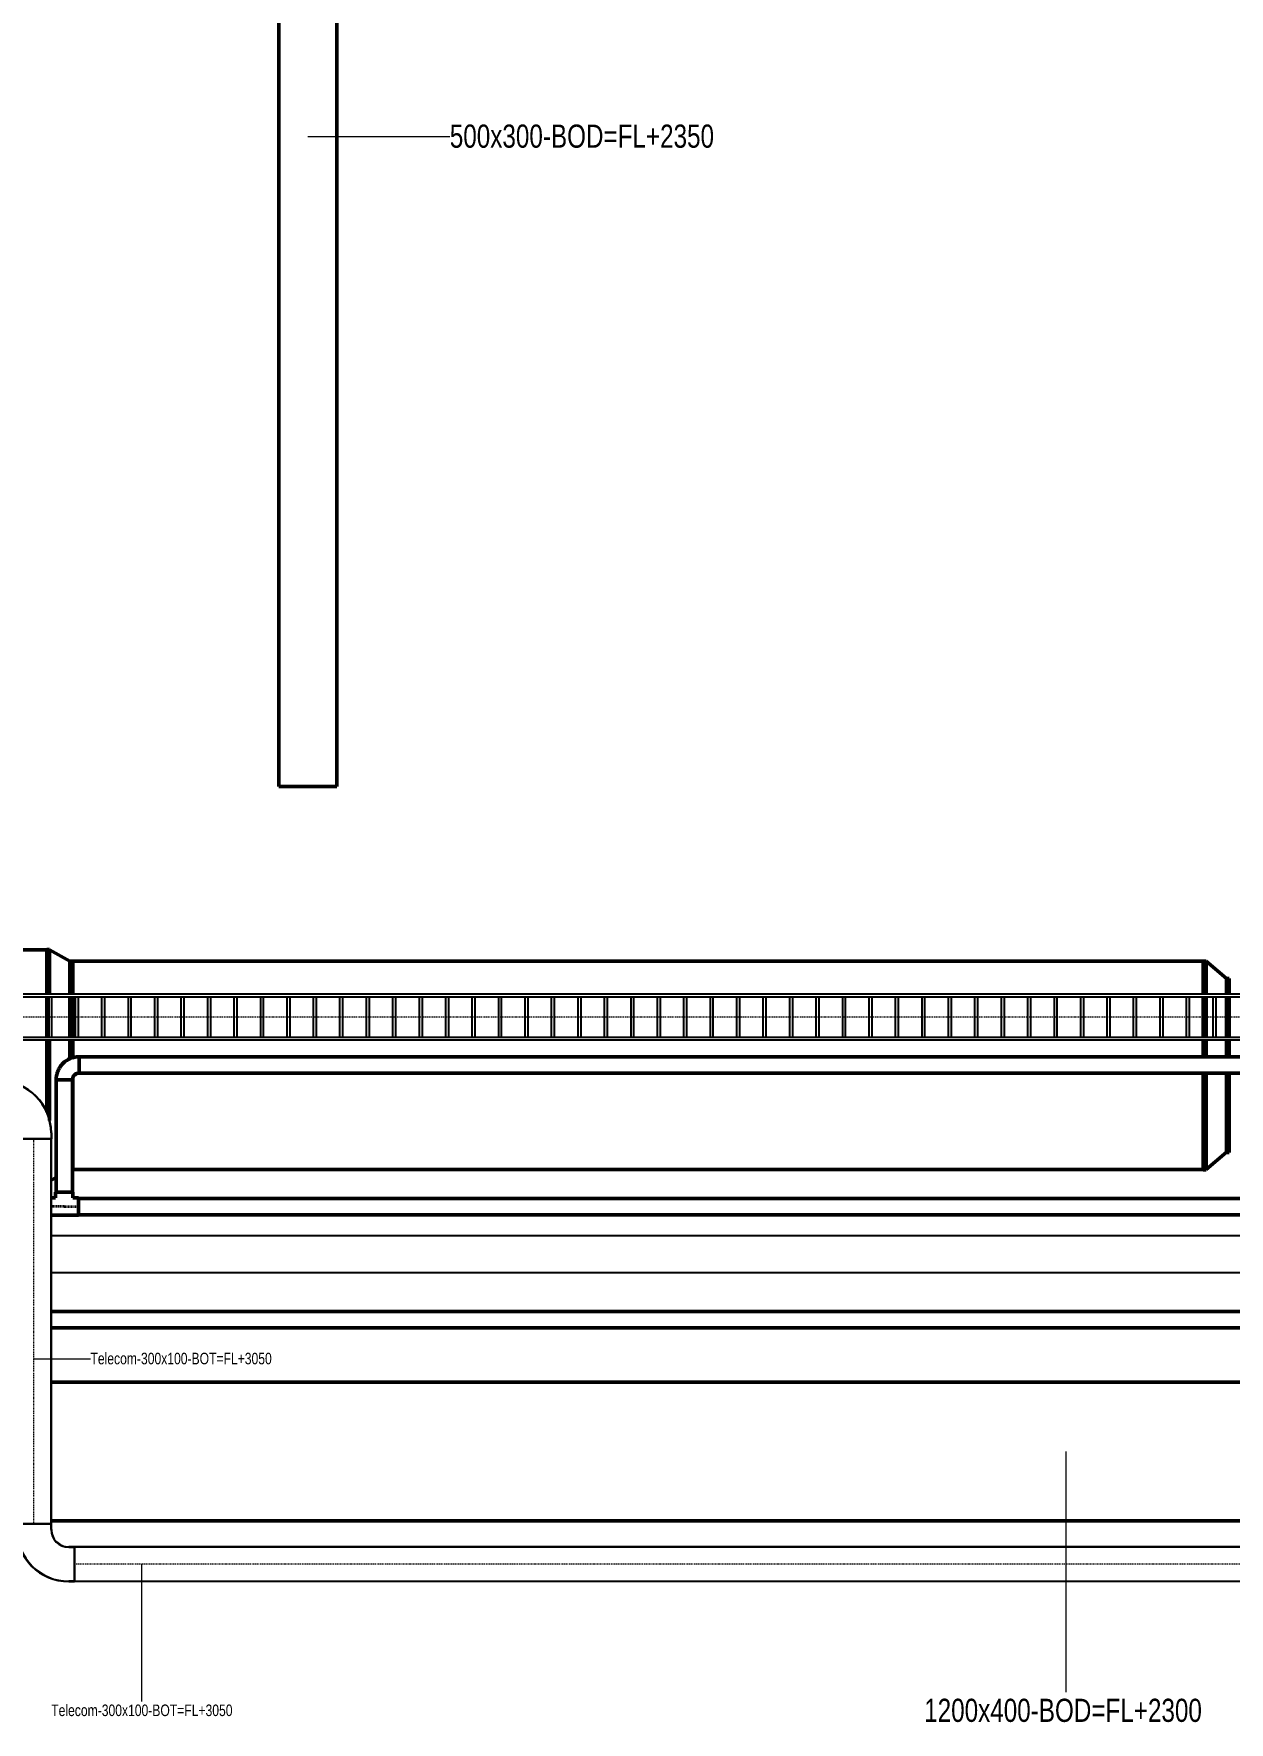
# Model space of a CAD drawing. Header units: millimetres. Extents: x -108050 to 96605, y 58136 to 140997.
# Drawn here: x -66955 to -56625, y 91348 to 105934 of the extents above; entities that cross this region are included whole.
import ezdxf

# ---------------------------------------------------------------- set-up
doc = ezdxf.new("R2010")
doc.units = ezdxf.units.MM
doc.linetypes.add('Center', pattern=[29.999999, 12, -6, 6, -6])
for name, color, linetype, lineweight in [('E-CABL-TRAY', 211, 'Continuous', 25), ('E-CABL-TRAY-CNTR', 211, 'Center', 18), ('E-CABL-TRAY-IDEN', 211, 'Continuous', 9), ('M-HVAC-DUCT', 70, 'Continuous', 50), ('M-HVAC-DUCT-IDEN', 70, 'Continuous', 9), ('P-PIPE', 3, 'Continuous', 50), ('P-PIPE-CNTR', 3, 'Center', 35)]:
    doc.layers.add(name, color=color, linetype=linetype, lineweight=lineweight)
doc.styles.add('Arial_1', font='arial.ttf', dxfattribs={"width": 0.75, "height": 200})
doc.styles.add('Arial_2', font='arial.ttf', dxfattribs={"width": 0.75, "height": 100})

# ---------------------------------------------------------------- blocks, each defined once
blk = doc.blocks.new('PG_Busway_ThanhThang - 1250A-1999621-HẦM')
at = {"layer": 'E-CABL-TRAY'}
for p, q in [((-66803, 95552), (-34639, 95552)), ((-34639, 95229), (-66803, 95229))]:
    blk.add_line(p, q, dxfattribs=at)
blk = doc.blocks.new('01_REC Transition REC_C Flanged_ - 200 mm-2042111-HẦM')
at = {"layer": 'M-HVAC-DUCT'}
for p, q in [((0, 750), (175, 900)), ((175, 68), (175, 902)), ((200, 902), (175, 902)), ((200, 902), (200, 68)), ((-25, 68), (-25, 752)), ((-25, 752), (0, 752)), ((0, 752), (0, 68)), ((-25, -216), (-25, -74)), ((0, -74), (0, -216)), ((175, -216), (175, -74)), ((200, -74), (200, -216)), ((-25, -591), (-25, -242)), ((0, -242), (0, -591)), ((175, -591), (175, -242)), ((200, -242), (200, -591)), ((-25, -752), (-25, -616)), ((0, -616), (0, -752)), ((175, -902), (175, -616)), ((200, -616), (200, -902)), ((0, -752), (-25, -752)), ((175, -900), (0, -750)), ((175, -902), (200, -902))]:
    blk.add_line(p, q, dxfattribs=at)
blk = doc.blocks.new('01_REC Transition REC_C Flanged_ - 200 mm-2042113-HẦM')
at = {"layer": 'M-HVAC-DUCT'}
for p, q in [((-25, 108), (-25, 902)), ((-25, 902), (-22, 902)), ((119, 968), (161, 992)), ((175, -216), (175, 477)), ((200, 403), (200, -216)), ((-25, -216), (-25, -66)), ((0, -57), (0, -216)), ((-25, -591), (-25, -241)), ((0, -241), (0, -591)), ((200, -241), (200, -591)), ((-25, -902), (-25, -616)), ((0, -616), (0, -902)), ((175, -1002), (175, -616)), ((200, -616), (200, -1002)), ((0, -902), (-25, -902)), ((175, -1000), (0, -900)), ((175, -1002), (200, -1002))]:
    blk.add_line(p, q, dxfattribs=at)
blk = doc.blocks.new('E_Channel Horizontal Bend - Standard-2090574-HẦM')
at = {"layer": 'E-CABL-TRAY'}
for p, q in [((-150, 350), (-147, 350)), ((-150, 350), (-150, 300)), ((-147, 350), (147, 350)), ((-147, 300), (-147, 350)), ((147, 350), (150, 350)), ((147, 350), (147, 300)), ((150, 300), (150, 350)), ((-350, 147), (-350, 150)), ((-300, 150), (-350, 150)), ((-350, -147), (-350, 147)), ((-300, 147), (-350, 147)), ((-350, -150), (-350, -147)), ((-300, -147), (-350, -147)), ((-300, -150), (-350, -150))]:
    blk.add_line(p, q, dxfattribs=at)
for radius, end in [(450, 360), (153, 360), (447, 0), (150, 0)]:
    blk.add_arc((-300, 300), radius, 270, end, dxfattribs=at)
blk = doc.blocks.new('M_Elbow - Welded - Generic - Standard-2092714-HẦM')
at = {"layer": 'P-PIPE'}
for p, q in [((-127, 71), (-127, 68)), ((-127, 68), (-127, 61)), ((-127, 61), (-127, 50)), ((-127, 50), (-127, 35)), ((-127, 35), (-127, 18)), ((-127, 18), (-127, -18)), ((-68, 127), (-71, 127)), ((-61, 127), (-68, 127)), ((-50, 127), (-61, 127)), ((-35, 127), (-50, 127)), ((-18, 127), (-35, 127)), ((18, 127), (-18, 127)), ((35, 127), (18, 127)), ((50, 127), (35, 127)), ((61, 127), (50, 127)), ((68, 127), (61, 127)), ((71, 127), (68, 127)), ((-127, -18), (-127, -35)), ((-127, -35), (-127, -50)), ((-127, -50), (-127, -61)), ((-127, -61), (-127, -68)), ((-127, -68), (-127, -71))]:
    blk.add_line(p, q, dxfattribs=at)
at = {"layer": 'P-PIPE', "flags": 128}
for points in [[(-71, 127), (-71, 125), (-71, 122), (-71, 120), (-71, 118), (-72, 116), (-72, 114), (-73, 111), (-74, 109), (-74, 107), (-75, 105), (-76, 103), (-77, 101), (-78, 99), (-79, 97), (-80, 95), (-82, 93), (-83, 92), (-85, 90), (-86, 88), (-88, 87), (-89, 85), (-91, 84), (-93, 82), (-95, 81), (-97, 80), (-98, 78), (-100, 77), (-102, 76), (-104, 75), (-107, 74), (-109, 74), (-111, 73), (-113, 72), (-115, 72), (-117, 71), (-120, 71), (-122, 71), (-124, 71), (-126, 71), (-127, 71)], [(-127, -71), (-119, -70), (-111, -70), (-103, -69), (-96, -68), (-88, -67), (-80, -65), (-72, -63), (-65, -61), (-57, -58), (-50, -55), (-43, -52), (-36, -48), (-29, -45), (-22, -40), (-15, -36), (-9, -32), (-3, -27), (3, -22), (9, -16), (15, -11), (20, -5), (25, 1), (30, 7), (35, 14), (39, 20), (43, 27), (47, 34), (51, 41), (54, 48), (57, 55), (60, 63), (62, 70), (64, 78), (66, 86), (68, 93), (69, 101), (70, 109), (70, 117), (71, 125), (71, 127)]]:
    blk.add_lwpolyline(points, dxfattribs=at)

msp = doc.modelspace()

# ---------------------------------------------------------------- linework, layer by layer
at = {"layer": 'E-CABL-TRAY'}
for p, q in [((-32524, 97639), (-88209, 97639)), ((-32524, 97613), (-88209, 97613)), ((-66826, 97613), (-66826, 97264)), ((-66801, 97613), (-66801, 97264)), ((-66598, 97613), (-66598, 97264)), ((-66572, 97613), (-66572, 97264)), ((-66369, 97613), (-66369, 97264)), ((-66344, 97613), (-66344, 97264)), ((-66140, 97613), (-66140, 97264)), ((-66115, 97613), (-66115, 97264)), ((-65912, 97613), (-65912, 97264)), ((-65886, 97613), (-65886, 97264)), ((-65683, 97613), (-65683, 97264)), ((-65658, 97613), (-65658, 97264)), ((-65455, 97613), (-65455, 97264)), ((-65429, 97613), (-65429, 97264)), ((-65226, 97613), (-65226, 97264)), ((-65201, 97613), (-65201, 97264)), ((-64997, 97613), (-64997, 97264)), ((-64972, 97613), (-64972, 97264)), ((-64769, 97613), (-64769, 97264)), ((-64743, 97613), (-64743, 97264)), ((-64540, 97613), (-64540, 97264)), ((-64515, 97613), (-64515, 97264)), ((-64312, 97613), (-64312, 97264)), ((-64286, 97613), (-64286, 97264)), ((-64083, 97613), (-64083, 97264)), ((-64058, 97613), (-64058, 97264)), ((-63854, 97613), (-63854, 97264)), ((-63829, 97613), (-63829, 97264)), ((-63626, 97613), (-63626, 97264)), ((-63600, 97613), (-63600, 97264)), ((-63397, 97613), (-63397, 97264)), ((-63372, 97613), (-63372, 97264)), ((-63169, 97613), (-63169, 97264)), ((-63143, 97613), (-63143, 97264)), ((-62940, 97613), (-62940, 97264)), ((-62915, 97613), (-62915, 97264)), ((-62711, 97613), (-62711, 97264)), ((-62686, 97613), (-62686, 97264)), ((-62483, 97613), (-62483, 97264)), ((-62457, 97613), (-62457, 97264)), ((-62254, 97613), (-62254, 97264)), ((-62229, 97613), (-62229, 97264)), ((-62026, 97613), (-62026, 97264)), ((-62000, 97613), (-62000, 97264)), ((-61797, 97613), (-61797, 97264)), ((-61772, 97613), (-61772, 97264)), ((-61568, 97613), (-61568, 97264)), ((-61543, 97613), (-61543, 97264)), ((-61340, 97613), (-61340, 97264)), ((-61314, 97613), (-61314, 97264)), ((-61111, 97613), (-61111, 97264)), ((-61086, 97613), (-61086, 97264)), ((-60883, 97613), (-60883, 97264)), ((-60857, 97613), (-60857, 97264)), ((-60654, 97613), (-60654, 97264)), ((-60629, 97613), (-60629, 97264)), ((-60425, 97613), (-60425, 97264)), ((-60400, 97613), (-60400, 97264)), ((-60197, 97613), (-60197, 97264)), ((-60171, 97613), (-60171, 97264)), ((-59968, 97613), (-59968, 97264)), ((-59943, 97613), (-59943, 97264)), ((-59740, 97613), (-59740, 97264)), ((-59714, 97613), (-59714, 97264)), ((-59511, 97613), (-59511, 97264)), ((-59486, 97613), (-59486, 97264)), ((-59282, 97613), (-59282, 97264)), ((-59257, 97613), (-59257, 97264)), ((-59054, 97613), (-59054, 97264)), ((-59028, 97613), (-59028, 97264)), ((-58825, 97613), (-58825, 97264)), ((-58800, 97613), (-58800, 97264)), ((-58597, 97613), (-58597, 97264)), ((-58571, 97613), (-58571, 97264)), ((-58368, 97613), (-58368, 97264)), ((-58343, 97613), (-58343, 97264)), ((-58139, 97613), (-58139, 97264)), ((-58114, 97613), (-58114, 97264)), ((-57911, 97613), (-57911, 97264)), ((-57885, 97613), (-57885, 97264)), ((-57682, 97613), (-57682, 97264)), ((-57657, 97613), (-57657, 97264)), ((-57454, 97613), (-57454, 97264)), ((-57428, 97613), (-57428, 97264)), ((-57225, 97613), (-57225, 97264)), ((-57200, 97613), (-57200, 97264)), ((-56996, 97613), (-56996, 97264)), ((-56971, 97613), (-56971, 97264)), ((-56768, 97613), (-56768, 97264)), ((-56742, 97613), (-56742, 97264)), ((-32524, 97264), (-88209, 97264)), ((-32524, 97239), (-74677, 97239)), ((-67103, 96389), (-66803, 96389)), ((-66806, 93063), (-66806, 96389)), ((-66803, 93063), (-66803, 96389)), ((-66803, 93063), (-67103, 93063)), ((-66603, 92563), (-66603, 92863)), ((-50558, 92863), (-66603, 92863)), ((-50558, 92860), (-66603, 92860)), ((-50558, 92565), (-66603, 92565)), ((-50558, 92563), (-66603, 92563))]:
    msp.add_line(p, q, dxfattribs=at)
at = {"layer": 'E-CABL-TRAY-CNTR'}
for p, q in [((-43372, 97439), (-88209, 97439)), ((-66953, 93063), (-66953, 96389)), ((-50558, 92713), (-66603, 92713))]:
    msp.add_line(p, q, dxfattribs=at)
at = {"layer": 'E-CABL-TRAY-IDEN'}
for p, q in [((-66953, 94487), (-66465, 94487)), ((-66023, 92713), (-66023, 91526))]:
    msp.add_line(p, q, dxfattribs=at)
at = {"layer": 'M-HVAC-DUCT'}
for p, q in [((-64836, 99432), (-64836, 109357)), ((-64336, 99432), (-64336, 109357)), ((-64336, 99432), (-64836, 99432)), ((-77104, 98022), (-66843, 98022)), ((-66618, 97922), (-56850, 97922)), ((-66618, 96122), (-56850, 96122)), ((-66803, 94287), (-50389, 94287)), ((-66803, 93087), (-50389, 93087))]:
    msp.add_line(p, q, dxfattribs=at)
at = {"layer": 'M-HVAC-DUCT-IDEN'}
for p, q in [((-64586, 105046), (-63360, 105046)), ((-58036, 93687), (-58036, 91609))]:
    msp.add_line(p, q, dxfattribs=at)
at = {"layer": 'P-PIPE'}
for p, q in [((-32294, 97096), (-66564, 97096)), ((-66564, 97096), (-66564, 96955)), ((-66762, 96899), (-66762, 95927)), ((-66621, 96899), (-66762, 96899)), ((-66621, 95927), (-66621, 96899)), ((-66564, 96955), (-32294, 96955)), ((-66766, 95877), (-66803, 95877)), ((-66766, 95877), (-66803, 95877)), ((-66766, 95927), (-66766, 95922)), ((-66617, 95927), (-66766, 95927)), ((-66766, 95927), (-66766, 95922)), ((-66617, 95927), (-66766, 95927)), ((-66766, 95922), (-66766, 95877)), ((-66766, 95922), (-66766, 95877)), ((-66617, 95922), (-66617, 95927)), ((-66617, 95922), (-66617, 95927)), ((-66617, 95877), (-66617, 95922)), ((-66617, 95877), (-66617, 95922)), ((-66572, 95877), (-66617, 95877)), ((-66572, 95877), (-66617, 95877)), ((-66567, 95877), (-66572, 95877)), ((-66567, 95877), (-66572, 95877)), ((-66567, 95728), (-66567, 95877)), ((-66567, 95728), (-66567, 95877)), ((-34979, 95873), (-66567, 95873)), ((-66803, 95728), (-66572, 95728)), ((-66803, 95728), (-66572, 95728)), ((-66572, 95728), (-66567, 95728)), ((-66572, 95728), (-66567, 95728)), ((-66567, 95732), (-34979, 95732)), ((-34934, 94897), (-66803, 94897)), ((-66803, 94755), (-34934, 94755))]:
    msp.add_line(p, q, dxfattribs=at)
at = {"layer": 'P-PIPE-CNTR'}
for q in [(-66803, 95802), (-66567, 95802)]:
    msp.add_line((-66691, 95802), q, dxfattribs=at)

# ---------------------------------------------------------------- block references
at = {"layer": 'E-CABL-TRAY'}
for p, rotation in [((-66953, 96739), 90.0000000000002), ((-66953, 92713), 270.0000000000002)]:
    msp.add_blockref('E_Channel Horizontal Bend - Standard-2090574-HẦM', p, dxfattribs=dict(at, rotation=rotation))
msp.add_blockref('PG_Busway_ThanhThang - 1250A-1999621-HẦM', (0, 0), dxfattribs=at)
at = {"layer": 'M-HVAC-DUCT', "rotation": 180}
for name, p in [('01_REC Transition REC_C Flanged_ - 200 mm-2042113-HẦM', (-66643, 97022)), ('01_REC Transition REC_C Flanged_ - 200 mm-2042111-HẦM', (-56650, 97022))]:
    msp.add_blockref(name, p, dxfattribs=at)
at = {"layer": 'P-PIPE', "rotation": 180}
msp.add_blockref('M_Elbow - Welded - Generic - Standard-2092714-HẦM', (-66691, 97026), dxfattribs=at)

# ---------------------------------------------------------------- texts
at = {"layer": 'E-CABL-TRAY-IDEN', "char_height": 100, "width": 1887.97, "attachment_point": 1, "style": 'Arial_2'}
for insert in [(-66465, 94540), (-66804, 91501)]:
    msp.add_mtext('Telecom-300x100-BOT=FL+3050', dxfattribs=dict(at, insert=insert))
at = {"layer": 'M-HVAC-DUCT-IDEN', "char_height": 200, "attachment_point": 1, "style": 'Arial_1'}
for s, insert, width in [('500x300-BOD=FL+2350', (-63360, 105150), 2819.94), ('1200x400-BOD=FL+2300', (-59261, 91551), 2964.24)]:
    msp.add_mtext(s, dxfattribs=dict(at, insert=insert, width=width))

doc.saveas('drawing.dxf')
